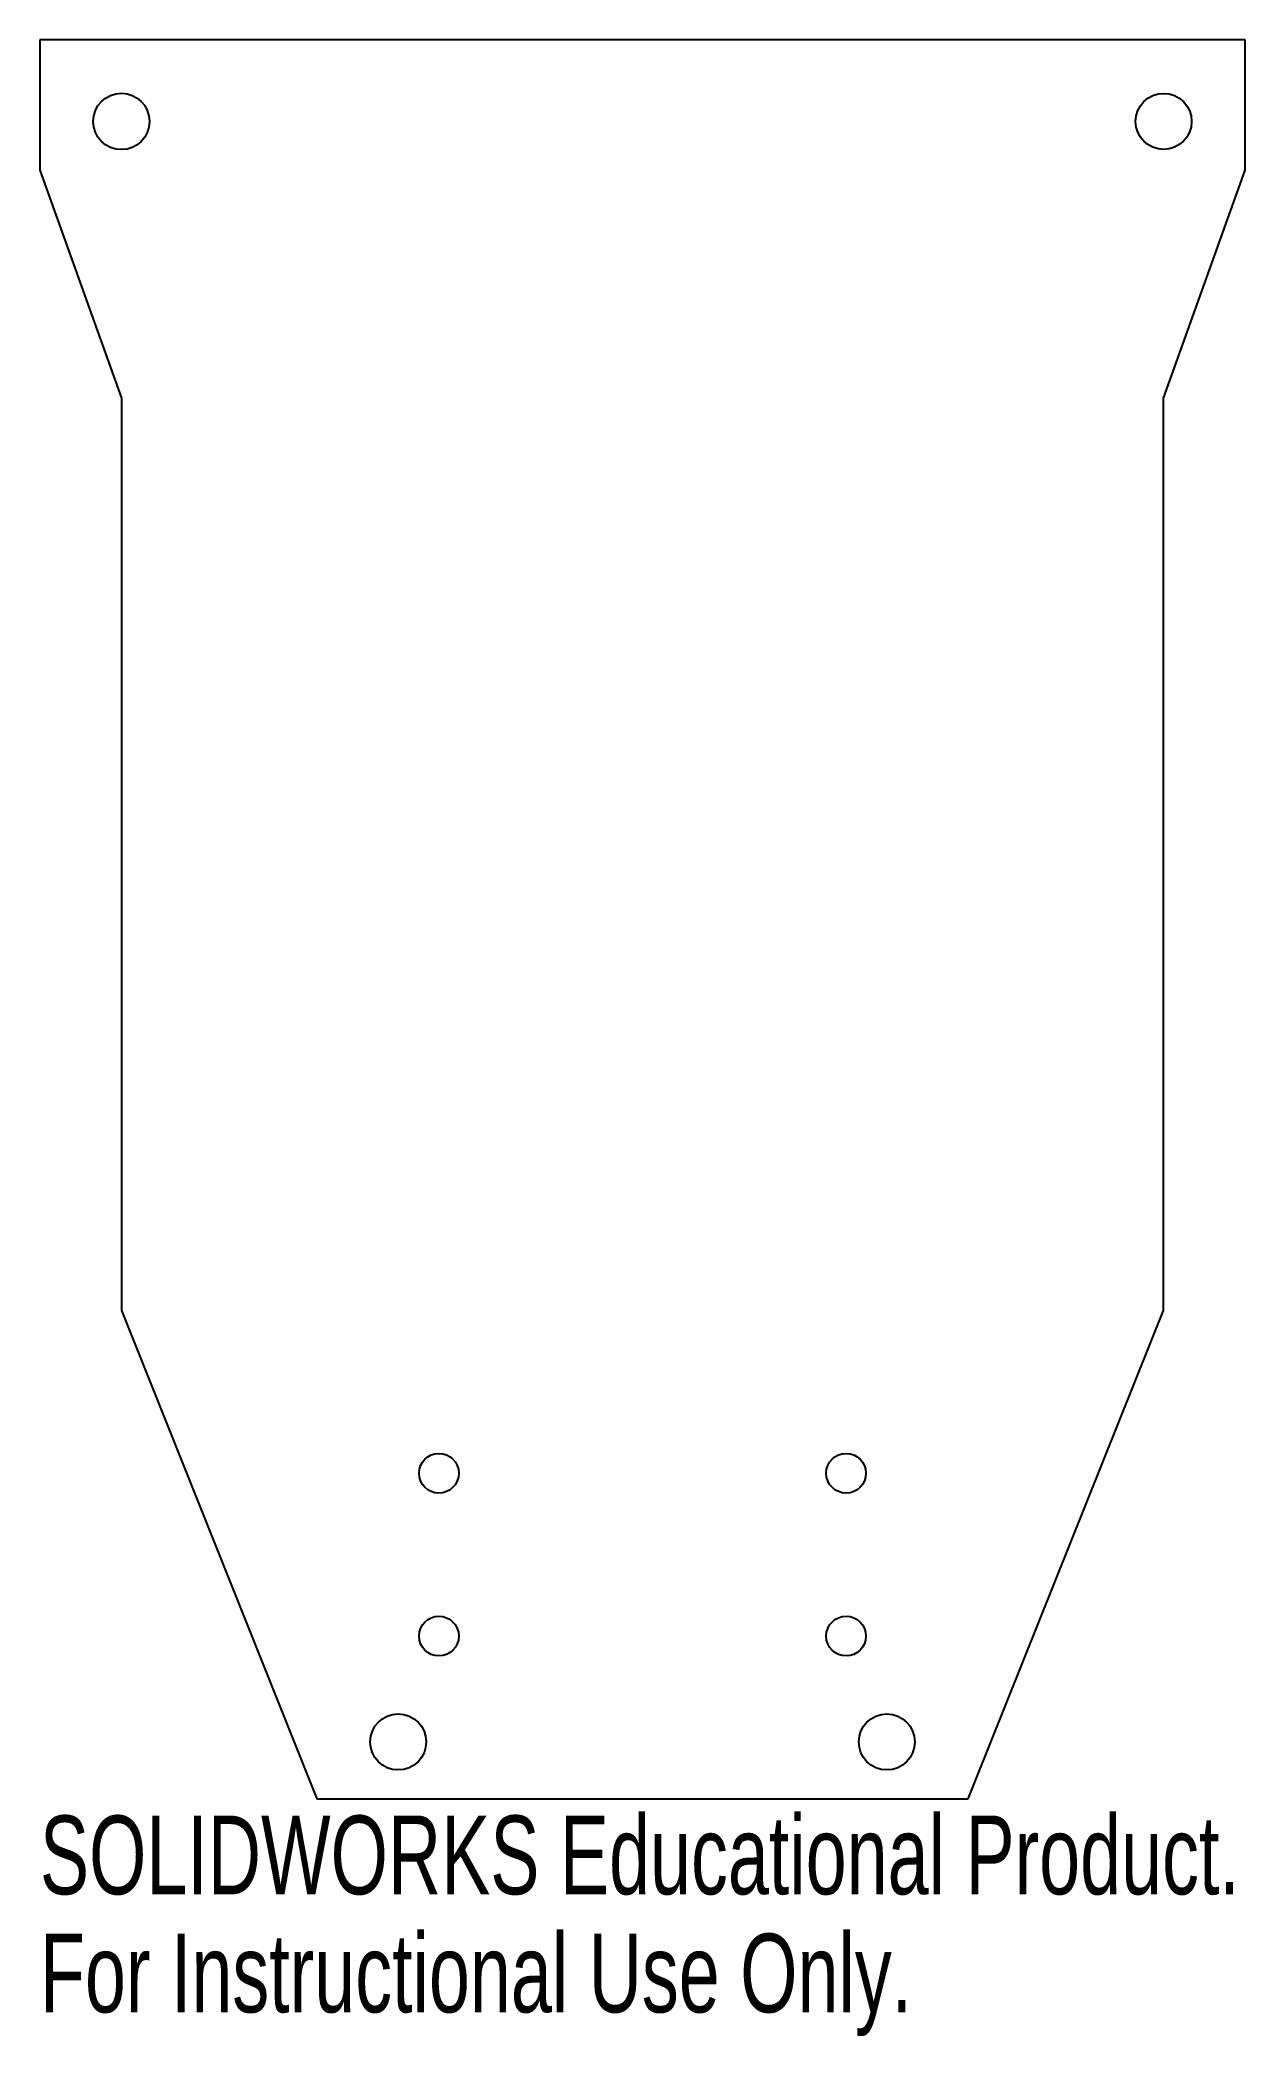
# Model space of a CAD drawing. Header units: millimetres. Extents: x 125 to 199, y -54 to 68.
import ezdxf

# ---------------------------------------------------------------- set-up
doc = ezdxf.new("R2010")
doc.units = ezdxf.units.MM
doc.styles.add('SLDTEXTSTYLE0', font='TXT', dxfattribs={"width": 0.7})

msp = doc.modelspace()

# ---------------------------------------------------------------- linework, layer by layer
at = {"color": 7, "linetype": 'Continuous', "lineweight": 25}
for p, q in [((198.6, 68.38), (124.6, 68.38)), ((124.6, 68.38), (124.6, 60.38)), ((198.6, 60.38), (198.6, 68.38)), ((124.6, 60.38), (129.6, 46.38)), ((193.6, 46.38), (198.6, 60.38)), ((129.6, 46.38), (129.6, -9.62)), ((193.6, -9.62), (193.6, 46.38)), ((129.6, -9.62), (141.6, -39.62)), ((181.6, -39.62), (193.6, -9.62)), ((141.6, -39.62), (181.6, -39.62))]:
    msp.add_line(p, q, dxfattribs=at)
for centre, radius in [((129.6, 63.38), 1.73), ((193.6, 63.38), 1.72), ((149.1, -19.62), 1.22), ((174.1, -19.62), 1.22), ((149.1, -29.62), 1.22), ((174.1, -29.62), 1.22), ((146.6, -36.12), 1.72), ((176.6, -36.12), 1.72)]:
    msp.add_circle(centre, radius, dxfattribs=at)

# ---------------------------------------------------------------- texts
at = {"color": 7, "linetype": 'Continuous', "char_height": 4.8336, "attachment_point": 1, "style": 'SLDTEXTSTYLE0'}
for s, insert in [('SOLIDWORKS Educational Product.', (124.6, -40.64)), ('For Instructional Use Only.', (124.6, -47.89))]:
    msp.add_mtext(s, dxfattribs=dict(at, insert=insert))

doc.saveas('drawing.dxf')
